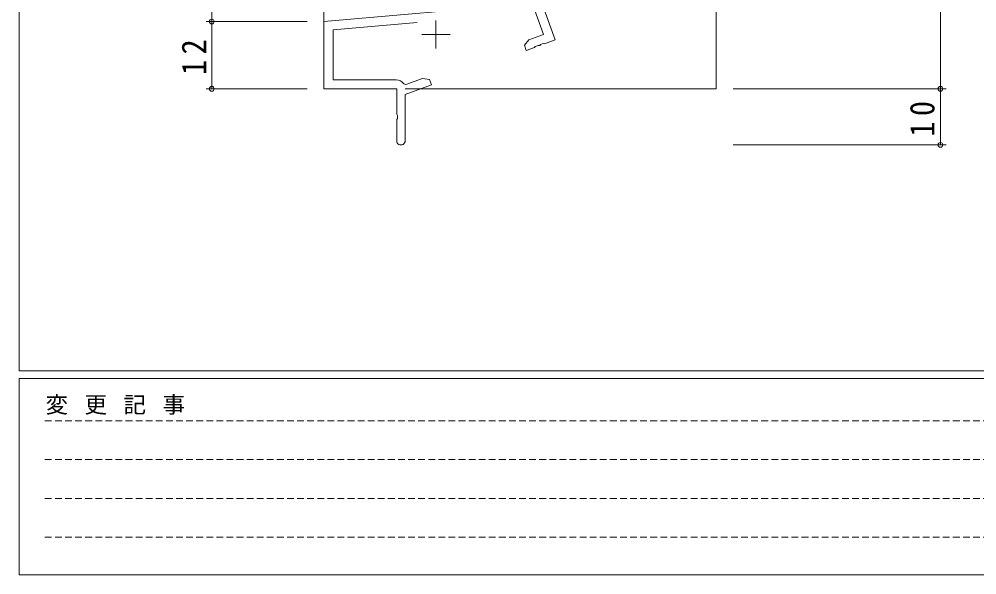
# Model space of a CAD drawing. Units: millimetres on the paper. Extents: x -420 to 373, y -297 to 267.
# Drawn here: x -417.7 to -246.8, y -297 to -197.9 of the extents above; entities that cross this region are included whole.
import ezdxf

# ---------------------------------------------------------------- set-up
doc = ezdxf.new("R2010")
doc.units = ezdxf.units.MM
doc.linetypes.add('DASHED1', pattern=[1.8, 1.2, -0.6])
for name, color, linetype, lineweight in [('0-1_YKK_ZWAK', 7, 'Continuous', 9), ('0-3_YKK_11', 7, 'Continuous', 9), ('0-4_YKK_12', 2, 'Continuous', 9), ('0-7_YKK_D', 6, 'Continuous', 9)]:
    doc.layers.add(name, color=color, linetype=linetype, lineweight=lineweight)
doc.styles.add('ＭＳ ゴシック', font='')
doc.styles.get('ＭＳ ゴシック').set_extended_font_data('MS Gothic')

msp = doc.modelspace()

# ---------------------------------------------------------------- linework, layer by layer
at = {"layer": '0-1_YKK_ZWAK'}
for p, q in [((-417.7, -260.6), (-417.7, 264.4)), ((352.3, -260.6), (-417.7, -260.6)), ((-417.7, -297), (-417.7, -262)), ((314.5, -262), (-417.7, -262)), ((-417.7, -297), (314.5, -297))]:
    msp.add_line(p, q, dxfattribs=at)
at = {"layer": '0-1_YKK_ZWAK', "linetype": 'DASHED1'}
for p, q in [((-413.101, -269.512), (-164.909, -269.512)), ((-413.101, -276.441), (-164.909, -276.441)), ((-413.101, -283.37), (-164.909, -283.37)), ((-413.101, -290.298), (-164.909, -290.298))]:
    msp.add_line(p, q, dxfattribs=at)
at = {"layer": '0-3_YKK_11'}
for p, q in [((-324.651, -194.434), (-322.055, -201.566)), ((-363.336, -198.314), (-327.72, -195.198)), ((-324.144, -200.592), (-325.748, -196.185)), ((-343.336, -198.114), (-343.336, -203.114)), ((-363.336, -210.314), (-363.336, -198.314)), ((-346.706, -198.495), (-361.706, -199.808)), ((-346.706, -198.495), (-361.706, -199.808)), ((-361.706, -199.808), (-361.706, -208.684)), ((-345.836, -200.614), (-340.836, -200.614)), ((-327.565, -202.508), (-326.755, -201.543)), ((-326.755, -201.543), (-324.144, -200.592)), ((-322.055, -201.566), (-323.974, -202.265)), ((-327.223, -203.448), (-327.565, -202.508)), ((-325.774, -202.92), (-327.223, -203.448)), ((-325.643, -202.745), (-325.774, -202.92)), ((-325.127, -202.557), (-325.643, -202.745)), ((-324.913, -202.607), (-325.127, -202.557)), ((-324.835, -202.578), (-324.913, -202.607)), ((-324.704, -202.403), (-324.835, -202.578)), ((-324.187, -202.215), (-324.704, -202.403)), ((-323.974, -202.265), (-324.187, -202.215)), ((-361.706, -208.684), (-350.436, -208.684)), ((-349.088, -209.422), (-348.733, -209.542)), ((-344.138, -209.604), (-348.836, -211.314)), ((-348.733, -209.542), (-345.721, -208.445)), ((-345.721, -208.445), (-344.48, -208.664)), ((-344.48, -208.664), (-344.138, -209.604)), ((-350.336, -210.314), (-363.336, -210.314)), ((-350.336, -214.856), (-350.336, -210.314)), ((-348.836, -211.314), (-348.836, -219.564)), ((-350.216, -215.039), (-350.336, -214.856)), ((-350.216, -215.589), (-350.216, -215.039)), ((-350.336, -215.772), (-350.216, -215.589)), ((-350.336, -219.564), (-350.336, -215.772))]:
    msp.add_line(p, q, dxfattribs=at)
for centre, radius, start, end in [((-350.436, -210.284), 1.6, 32.61272, 90), ((-349.586, -219.564), 0.75, 179.99998, 0)]:
    msp.add_arc(centre, radius, start, end, dxfattribs=at)
at = {"layer": '0-4_YKK_12'}
for p, q in [((-363.336, -18.314), (-363.336, -210.314)), ((-293.336, -18.314), (-293.336, -210.314)), ((-363.336, -210.314), (-350.636, -210.314)), ((-348.836, -210.314), (-293.336, -210.314))]:
    msp.add_line(p, q, dxfattribs=at)
at = {"layer": '0-7_YKK_D'}
for p, q in [((-253.336, -155.314), (-253.336, -210.314)), ((-383.336, -198.314), (-383.336, -185.314)), ((-366.336, -198.314), (-384.336, -198.314)), ((-366.336, -198.314), (-384.336, -198.314)), ((-383.336, -198.314), (-383.336, -210.314)), ((-366.336, -210.314), (-384.336, -210.314)), ((-290.336, -210.314), (-252.336, -210.314)), ((-290.336, -210.314), (-252.336, -210.314)), ((-253.336, -210.314), (-253.336, -220.314)), ((-290.336, -220.314), (-252.336, -220.314))]:
    msp.add_line(p, q, dxfattribs=at)
for centre in [(-383.336, -198.314), (-383.336, -198.314), (-383.336, -210.314), (-253.336, -210.314), (-253.336, -210.314), (-253.336, -220.314)]:
    msp.add_circle(centre, 0.425, dxfattribs=at)

# ---------------------------------------------------------------- texts
at = {"layer": '0-1_YKK_ZWAK', "insert": (-412.986, -268.447), "char_height": 2.933, "attachment_point": 7, "style": 'ＭＳ ゴシック'}
msp.add_mtext('\\T1.16;変\\~更\\~記\\~事', dxfattribs=at)
at = {"layer": '0-7_YKK_D', "color": 3, "char_height": 4.399, "attachment_point": 7, "rotation": 90, "style": 'ＭＳ ゴシック'}
for s, insert in [('\\T1.36;\\W0.9;12', (-384.336, -207.834)), ('\\T1.36;\\W0.9;10', (-254.336, -218.834))]:
    msp.add_mtext(s, dxfattribs=dict(at, insert=insert))

doc.saveas('drawing.dxf')
